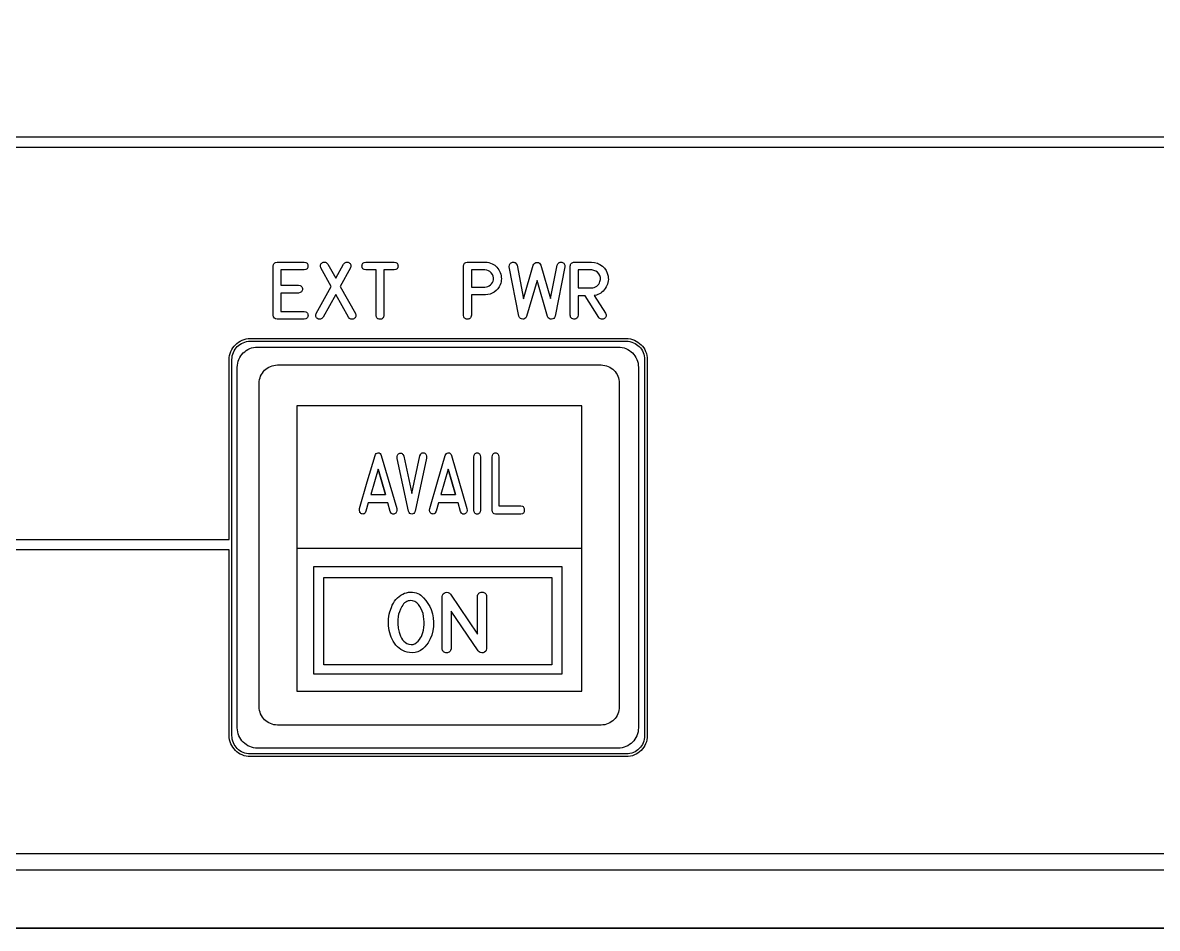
# Model space of a CAD drawing. Extents: x 27 to 704, y 10 to 614.
# Drawn here: x 381.8 to 445.4, y 258.2 to 309 of the extents above; entities that cross this region are included whole.
import ezdxf

# ---------------------------------------------------------------- set-up
doc = ezdxf.new("R2010")
doc.units = 0
for name, color, linetype in [('_BACKPANEL', 5, 'CONTINUOUS'), ('_ENGRAVING', 105, 'CONTINUOUS'), ('_LABELS', 30, 'CONTINUOUS'), ('_TOPLAYER', 1, 'CONTINUOUS')]:
    doc.layers.add(name, color=color, linetype=linetype)

msp = doc.modelspace()

# ---------------------------------------------------------------- linework, layer by layer
at = {"layer": '_BACKPANEL'}
for points in [[(526.323, 364.71), (526.323, 359.871), (526.323, 350.191), (526.323, 340.512), (526.323, 267.915), (526.323, 258.235), (203.984, 258.235), (203.984, 267.915), (203.984, 340.512), (203.984, 350.191), (203.984, 359.871), (203.984, 364.71)], [(394.525, 291.168), (415.621, 291.168), (415.726, 291.163), (415.828, 291.147), (415.927, 291.122), (416.021, 291.088), (416.111, 291.045), (416.196, 290.993), (416.275, 290.934), (416.348, 290.868), (416.414, 290.795), (416.473, 290.716), (416.524, 290.631), (416.567, 290.541), (416.602, 290.447), (416.627, 290.348), (416.642, 290.246), (416.648, 290.141), (416.648, 269.046), (416.642, 268.94), (416.627, 268.838), (416.602, 268.74), (416.567, 268.645), (416.524, 268.555), (416.473, 268.471), (416.414, 268.391), (416.348, 268.319), (416.275, 268.252), (416.196, 268.193), (416.111, 268.142), (416.021, 268.099), (415.927, 268.064), (415.828, 268.039), (415.726, 268.024), (415.621, 268.018), (394.525, 268.018), (394.42, 268.024), (394.317, 268.039), (394.219, 268.064), (394.124, 268.099), (394.035, 268.142), (393.95, 268.193), (393.871, 268.252), (393.798, 268.319), (393.732, 268.391), (393.673, 268.471), (393.621, 268.555), (393.578, 268.645), (393.544, 268.74), (393.519, 268.838), (393.503, 268.94), (393.498, 269.046), (393.498, 290.141), (393.503, 290.246), (393.519, 290.348), (393.544, 290.447), (393.578, 290.541), (393.621, 290.631), (393.673, 290.716), (393.732, 290.795), (393.798, 290.868), (393.871, 290.934), (393.95, 290.993), (394.035, 291.045), (394.124, 291.088), (394.219, 291.122), (394.317, 291.147), (394.42, 291.163)]]:
    msp.add_lwpolyline(points, close=True, dxfattribs=at)
at = {"layer": '_ENGRAVING'}
for points in [[(458.979, 302.042), (379.783, 302.042), (379.783, 302.644), (458.979, 302.644)], [(368.779, 280.052), (393.344, 280.052), (393.344, 290.131), (393.351, 290.253), (393.369, 290.372), (393.398, 290.486), (393.438, 290.595), (393.488, 290.699), (393.547, 290.798), (393.616, 290.889), (393.692, 290.974), (393.777, 291.05), (393.868, 291.119), (393.967, 291.178), (394.071, 291.228), (394.18, 291.268), (394.294, 291.297), (394.413, 291.315), (394.535, 291.322), (415.61, 291.322), (415.733, 291.315), (415.851, 291.297), (415.965, 291.268), (416.075, 291.228), (416.179, 291.178), (416.277, 291.119), (416.369, 291.05), (416.453, 290.974), (416.53, 290.889), (416.598, 290.798), (416.658, 290.699), (416.708, 290.595), (416.748, 290.486), (416.777, 290.372), (416.795, 290.253), (416.801, 290.131), (416.801, 269.056), (416.795, 268.934), (416.777, 268.815), (416.748, 268.701), (416.708, 268.591), (416.658, 268.487), (416.598, 268.389), (416.53, 268.297), (416.453, 268.213), (416.369, 268.136), (416.277, 268.068), (416.179, 268.008), (416.075, 267.958), (415.965, 267.918), (415.851, 267.889), (415.733, 267.871), (415.61, 267.865), (394.535, 267.865), (394.413, 267.871), (394.294, 267.889), (394.18, 267.918), (394.071, 267.958), (393.967, 268.008), (393.868, 268.068), (393.777, 268.136), (393.692, 268.213), (393.616, 268.297), (393.547, 268.389), (393.488, 268.487), (393.438, 268.591), (393.398, 268.701), (393.369, 268.815), (393.351, 268.934), (393.344, 269.056), (393.344, 279.465), (391.874, 279.465), (391.874, 279.465), (368.779, 279.465)], [(209.55, 261.507), (520.008, 261.522), (520.099, 261.531), (520.183, 261.558), (520.259, 261.599), (520.325, 261.655), (520.38, 261.721), (520.421, 261.798), (520.447, 261.882), (520.456, 261.973), (520.447, 262.064), (520.42, 262.148), (520.379, 262.224), (520.324, 262.291), (520.258, 262.346), (520.182, 262.387), (520.098, 262.413), (520.008, 262.422), (209.548, 262.408)]]:
    msp.add_lwpolyline(points, dxfattribs=at)
for points in [[(397.545, 295.17), (396.248, 295.17), (396.248, 294.314), (397.237, 294.314), (397.334, 294.288), (397.372, 294.267), (397.404, 294.242), (397.428, 294.211), (397.445, 294.176), (397.455, 294.136), (397.458, 294.091), (397.455, 294.046), (397.444, 294.006), (397.427, 293.971), (397.403, 293.941), (397.372, 293.915), (397.334, 293.895), (397.237, 293.87), (396.248, 293.87), (396.248, 292.842), (397.545, 292.842), (397.642, 292.816), (397.68, 292.795), (397.711, 292.77), (397.735, 292.74), (397.752, 292.705), (397.762, 292.666), (397.766, 292.621), (397.762, 292.577), (397.752, 292.537), (397.735, 292.502), (397.711, 292.473), (397.68, 292.448), (397.642, 292.428), (397.545, 292.402), (396.031, 292.402), (395.944, 292.425), (395.878, 292.47), (395.833, 292.536), (395.809, 292.624), (395.809, 295.387), (395.834, 295.478), (395.854, 295.515), (395.879, 295.545), (395.909, 295.57), (395.945, 295.588), (396.031, 295.606), (397.545, 295.606), (397.642, 295.586), (397.68, 295.567), (397.711, 295.543), (397.735, 295.512), (397.752, 295.476), (397.762, 295.434), (397.765, 295.386), (397.762, 295.339), (397.751, 295.297), (397.734, 295.261), (397.71, 295.231), (397.679, 295.207), (397.641, 295.189)], [(398.224, 292.731), (399.071, 294.245), (398.493, 295.279), (398.468, 295.375), (398.467, 295.417), (398.473, 295.457), (398.488, 295.492), (398.511, 295.525), (398.541, 295.554), (398.579, 295.579), (398.621, 295.598), (398.662, 295.609), (398.701, 295.611), (398.739, 295.605), (398.776, 295.59), (398.812, 295.566), (398.88, 295.494), (399.321, 294.697), (399.765, 295.494), (399.833, 295.566), (399.869, 295.59), (399.906, 295.605), (399.944, 295.612), (399.983, 295.609), (400.023, 295.599), (400.064, 295.58), (400.102, 295.554), (400.132, 295.526), (400.155, 295.493), (400.17, 295.457), (400.177, 295.418), (400.176, 295.375), (400.152, 295.278), (399.576, 294.245), (400.421, 292.731), (400.447, 292.634), (400.448, 292.592), (400.441, 292.552), (400.426, 292.516), (400.403, 292.484), (400.372, 292.455), (400.333, 292.43), (400.291, 292.41), (400.25, 292.4), (400.211, 292.398), (400.173, 292.404), (400.137, 292.42), (400.102, 292.444), (400.038, 292.518), (399.321, 293.795), (398.612, 292.518), (398.542, 292.446), (398.506, 292.422), (398.468, 292.407), (398.43, 292.401), (398.39, 292.403), (398.35, 292.413), (398.308, 292.432), (398.27, 292.457), (398.24, 292.485), (398.217, 292.517), (398.203, 292.553), (398.196, 292.592), (398.198, 292.635)], [(401.585, 292.621), (401.585, 295.165), (401.011, 295.165), (400.915, 295.185), (400.877, 295.204), (400.847, 295.229), (400.823, 295.259), (400.806, 295.295), (400.796, 295.337), (400.792, 295.385), (400.796, 295.433), (400.806, 295.475), (400.824, 295.511), (400.847, 295.542), (400.878, 295.566), (400.916, 295.585), (401.011, 295.606), (402.599, 295.606), (402.693, 295.586), (402.73, 295.567), (402.761, 295.542), (402.785, 295.512), (402.802, 295.475), (402.812, 295.433), (402.815, 295.385), (402.812, 295.337), (402.802, 295.295), (402.785, 295.258), (402.762, 295.228), (402.731, 295.203), (402.694, 295.185), (402.599, 295.165), (402.026, 295.165), (402.026, 292.621), (401.998, 292.524), (401.977, 292.486), (401.95, 292.455), (401.919, 292.431), (401.883, 292.415), (401.842, 292.405), (401.795, 292.402), (401.749, 292.406), (401.709, 292.417), (401.674, 292.434), (401.645, 292.458), (401.622, 292.489), (401.604, 292.527)], [(407.69, 295.606), (407.719, 295.606), (407.818, 295.595), (407.912, 295.577), (408.002, 295.55), (408.089, 295.516), (408.167, 295.475), (408.239, 295.427), (408.305, 295.374), (408.365, 295.315), (408.42, 295.249), (408.468, 295.178), (408.51, 295.1), (408.547, 295.016), (408.576, 294.93), (408.597, 294.844), (408.61, 294.758), (408.614, 294.673), (408.609, 294.589), (408.596, 294.505), (408.574, 294.422), (408.544, 294.339), (408.482, 294.215), (408.406, 294.106), (408.317, 294.011), (408.215, 293.93), (408.103, 293.864), (407.983, 293.815), (407.855, 293.782), (407.719, 293.765), (407.69, 293.763), (406.929, 293.763), (406.929, 292.623), (406.905, 292.526), (406.885, 292.488), (406.86, 292.457), (406.829, 292.433), (406.794, 292.416), (406.753, 292.406), (406.707, 292.402), (406.661, 292.406), (406.621, 292.416), (406.585, 292.433), (406.555, 292.457), (406.53, 292.488), (406.51, 292.526), (406.487, 292.623), (406.487, 295.387), (406.508, 295.474), (406.55, 295.539), (406.612, 295.583), (406.693, 295.606), (406.707, 295.606)], [(410.828, 295.428), (411.376, 293.557), (411.742, 295.428), (411.783, 295.518), (411.809, 295.551), (411.839, 295.577), (411.873, 295.594), (411.911, 295.604), (411.953, 295.606), (411.999, 295.6), (412.082, 295.569), (412.114, 295.546), (412.139, 295.517), (412.158, 295.482), (412.17, 295.442), (412.175, 295.345), (411.634, 292.582), (411.602, 292.506), (411.558, 292.45), (411.5, 292.416), (411.43, 292.402), (411.358, 292.41), (411.297, 292.439), (411.246, 292.489), (411.207, 292.56), (410.615, 294.578), (410.029, 292.56), (409.988, 292.487), (409.938, 292.436), (409.878, 292.408), (409.808, 292.402), (409.739, 292.417), (409.681, 292.453), (409.634, 292.507), (409.598, 292.582), (409.057, 295.345), (409.068, 295.445), (409.102, 295.521), (409.127, 295.55), (409.157, 295.574), (409.235, 295.602), (409.319, 295.604), (409.356, 295.594), (409.39, 295.576), (409.448, 295.517), (409.495, 295.428), (409.857, 293.554), (410.404, 295.428), (410.443, 295.496), (410.492, 295.545), (410.55, 295.576), (410.619, 295.587), (410.688, 295.579), (410.745, 295.55), (410.792, 295.499)], [(414.455, 292.742), (414.489, 292.657), (414.494, 292.617), (414.491, 292.579), (414.48, 292.543), (414.461, 292.508), (414.398, 292.444), (414.359, 292.422), (414.318, 292.409), (414.273, 292.404), (414.225, 292.408), (414.18, 292.421), (414.141, 292.441), (414.108, 292.469), (414.082, 292.505), (413.311, 293.724), (412.92, 293.724), (412.92, 292.623), (412.912, 292.559), (412.889, 292.506), (412.85, 292.461), (412.796, 292.426), (412.735, 292.405), (412.677, 292.402), (412.62, 292.417), (412.565, 292.449), (412.527, 292.484), (412.5, 292.525), (412.484, 292.571), (412.479, 292.623), (412.479, 295.387), (412.483, 295.431), (412.495, 295.471), (412.514, 295.508), (412.542, 295.542), (412.576, 295.57), (412.613, 295.59), (412.653, 295.602), (412.698, 295.606), (413.669, 295.606), (413.839, 295.592), (413.997, 295.551), (414.071, 295.519), (414.143, 295.481), (414.278, 295.383), (414.395, 295.264), (414.487, 295.13), (414.555, 294.982), (414.599, 294.818), (414.611, 294.727), (414.614, 294.637), (414.608, 294.549), (414.593, 294.462), (414.569, 294.377), (414.536, 294.293), (414.494, 294.211), (414.443, 294.13), (414.385, 294.054), (414.323, 293.986), (414.257, 293.925), (414.185, 293.873), (414.11, 293.828), (414.029, 293.791), (413.945, 293.762), (413.855, 293.741), (413.826, 293.737)], [(407.69, 295.165), (406.929, 295.165), (406.929, 294.206), (407.69, 294.206), (407.776, 294.213), (407.858, 294.236), (407.934, 294.273), (408.005, 294.325), (408.066, 294.388), (408.113, 294.459), (408.146, 294.537), (408.165, 294.622), (408.169, 294.727), (408.15, 294.825), (408.111, 294.917), (408.05, 295.002), (407.973, 295.073), (407.888, 295.124), (407.793, 295.155)], [(413.669, 294.164), (413.748, 294.17), (413.823, 294.188), (413.895, 294.218), (413.964, 294.261), (414.026, 294.313), (414.077, 294.373), (414.117, 294.44), (414.146, 294.514), (414.17, 294.632), (414.166, 294.744), (414.136, 294.85), (414.079, 294.95), (414.002, 295.036), (413.912, 295.101), (413.808, 295.144), (413.691, 295.165), (412.92, 295.165), (412.92, 294.164)], [(394.943, 290.843), (415.159, 290.843), (415.276, 290.837), (415.39, 290.82), (415.499, 290.792), (415.604, 290.754), (415.704, 290.706), (415.798, 290.649), (415.886, 290.583), (415.967, 290.51), (416.041, 290.429), (416.107, 290.341), (416.164, 290.247), (416.212, 290.147), (416.25, 290.042), (416.278, 289.932), (416.295, 289.818), (416.301, 289.701), (416.301, 269.485), (416.295, 269.368), (416.278, 269.255), (416.25, 269.145), (416.212, 269.04), (416.164, 268.94), (416.107, 268.846), (416.041, 268.758), (415.967, 268.677), (415.886, 268.603), (415.798, 268.538), (415.704, 268.481), (415.604, 268.433), (415.499, 268.394), (415.39, 268.366), (415.276, 268.349), (415.159, 268.343), (394.943, 268.343), (394.826, 268.349), (394.712, 268.366), (394.603, 268.394), (394.498, 268.433), (394.398, 268.481), (394.304, 268.538), (394.216, 268.603), (394.135, 268.677), (394.061, 268.758), (393.996, 268.846), (393.938, 268.94), (393.89, 269.04), (393.852, 269.145), (393.824, 269.255), (393.807, 269.368), (393.801, 269.485), (393.801, 289.701), (393.807, 289.818), (393.824, 289.932), (393.852, 290.042), (393.89, 290.147), (393.938, 290.247), (393.996, 290.341), (394.061, 290.429), (394.135, 290.51), (394.216, 290.583), (394.304, 290.649), (394.398, 290.706), (394.498, 290.754), (394.603, 290.792), (394.712, 290.82), (394.826, 290.837)]]:
    msp.add_lwpolyline(points, close=True, dxfattribs=at)
at = {"layer": '_LABELS'}
for points in [[(413.13, 271.535), (413.13, 287.537), (397.13, 287.537), (397.13, 271.535)], [(400.662, 281.793), (401.093, 283.273), (401.525, 284.754), (401.553, 284.821), (401.591, 284.869), (401.641, 284.898), (401.701, 284.908), (401.762, 284.899), (401.811, 284.87), (401.85, 284.822), (401.879, 284.754), (402.74, 281.785), (402.748, 281.677), (402.732, 281.59), (402.714, 281.554), (402.69, 281.524), (402.661, 281.499), (402.625, 281.479), (402.587, 281.466), (402.551, 281.462), (402.518, 281.466), (402.487, 281.48), (402.458, 281.502), (402.431, 281.532), (402.384, 281.62), (402.246, 282.1), (401.15, 282.1), (401.015, 281.632), (400.968, 281.544), (400.941, 281.513), (400.911, 281.491), (400.88, 281.478), (400.846, 281.474), (400.809, 281.479), (400.771, 281.493), (400.734, 281.514), (400.704, 281.539), (400.681, 281.57), (400.664, 281.605), (400.65, 281.689)], [(402.773, 284.591), (402.772, 284.699), (402.794, 284.783), (402.814, 284.817), (402.84, 284.845), (402.871, 284.867), (402.909, 284.883), (402.948, 284.892), (402.984, 284.893), (403.017, 284.884), (403.048, 284.868), (403.075, 284.842), (403.1, 284.808), (403.14, 284.713), (403.593, 282.618), (404.048, 284.734), (404.089, 284.829), (404.114, 284.863), (404.142, 284.888), (404.173, 284.904), (404.207, 284.912), (404.245, 284.91), (404.285, 284.899), (404.324, 284.881), (404.356, 284.858), (404.382, 284.83), (404.401, 284.796), (404.421, 284.714), (404.414, 284.611), (403.774, 281.643), (403.743, 281.568), (403.702, 281.514), (403.653, 281.481), (403.594, 281.47), (403.535, 281.48), (403.485, 281.511), (403.443, 281.563), (403.41, 281.637)], [(404.599, 281.793), (405.03, 283.273), (405.462, 284.754), (405.49, 284.821), (405.528, 284.869), (405.578, 284.898), (405.638, 284.908), (405.699, 284.899), (405.749, 284.87), (405.788, 284.822), (405.816, 284.754), (406.678, 281.785), (406.686, 281.677), (406.669, 281.59), (406.651, 281.554), (406.628, 281.524), (406.598, 281.499), (406.562, 281.479), (406.524, 281.466), (406.488, 281.462), (406.455, 281.466), (406.424, 281.48), (406.395, 281.502), (406.368, 281.532), (406.321, 281.62), (406.183, 282.1), (405.087, 282.1), (404.953, 281.632), (404.905, 281.544), (404.878, 281.513), (404.849, 281.491), (404.817, 281.478), (404.783, 281.474), (404.747, 281.479), (404.708, 281.493), (404.672, 281.514), (404.642, 281.539), (404.618, 281.57), (404.601, 281.605), (404.587, 281.689)], [(407.442, 281.701), (407.419, 281.597), (407.379, 281.523), (407.353, 281.497), (407.323, 281.479), (407.289, 281.468), (407.25, 281.465), (407.212, 281.468), (407.178, 281.48), (407.148, 281.498), (407.122, 281.524), (407.083, 281.598), (407.06, 281.701), (407.06, 284.67), (407.083, 284.773), (407.122, 284.848), (407.148, 284.874), (407.178, 284.892), (407.212, 284.904), (407.25, 284.907), (407.289, 284.904), (407.323, 284.893), (407.353, 284.874), (407.379, 284.848), (407.419, 284.774), (407.442, 284.67)], [(408.282, 281.467), (408.208, 281.487), (408.178, 281.506), (408.152, 281.532), (408.113, 281.603), (408.091, 281.701), (408.091, 284.67), (408.114, 284.775), (408.154, 284.85), (408.181, 284.876), (408.212, 284.894), (408.248, 284.905), (408.287, 284.907), (408.327, 284.903), (408.362, 284.891), (408.392, 284.872), (408.417, 284.846), (408.453, 284.772), (408.47, 284.67), (408.47, 281.936), (409.711, 281.937), (409.794, 281.912), (409.827, 281.891), (409.854, 281.864), (409.874, 281.831), (409.889, 281.792), (409.9, 281.696), (409.887, 281.602), (409.872, 281.564), (409.851, 281.532), (409.825, 281.506), (409.792, 281.487), (409.71, 281.467)], [(402.108, 282.572), (401.7, 283.983), (401.288, 282.572)], [(401.7, 283.983), (402.108, 282.572)], [(406.046, 282.572), (405.637, 283.983), (405.226, 282.572)], [(405.637, 283.983), (406.046, 282.572)], [(398.082, 278.518), (398.082, 278.376), (398.082, 272.518), (412.028, 272.518), (412.028, 278.518)], [(398.653, 277.92), (411.439, 277.92), (411.439, 273.018), (398.653, 273.018)], [(404.677, 276.113), (404.747, 275.881), (404.792, 275.645), (404.81, 275.404), (404.803, 275.159), (404.769, 274.917), (404.709, 274.685), (404.621, 274.465), (404.508, 274.255), (404.42, 274.133), (404.318, 274.02), (404.201, 273.917), (404.069, 273.824), (403.927, 273.749), (403.777, 273.704), (403.62, 273.687), (403.456, 273.699), (403.323, 273.727), (403.199, 273.765), (403.082, 273.814), (402.973, 273.874), (402.873, 273.945), (402.78, 274.027), (402.695, 274.12), (402.619, 274.224), (402.55, 274.335), (402.489, 274.448), (402.436, 274.565), (402.39, 274.685), (402.353, 274.808), (402.323, 274.934), (402.3, 275.064), (402.286, 275.196), (402.279, 275.329), (402.28, 275.462), (402.288, 275.594), (402.304, 275.724), (402.327, 275.854), (402.358, 275.984), (402.443, 276.239), (402.496, 276.362), (402.557, 276.476), (402.626, 276.581), (402.702, 276.678), (402.785, 276.766), (402.875, 276.845), (402.973, 276.916), (403.079, 276.978), (403.186, 277.027), (403.297, 277.063), (403.409, 277.084), (403.524, 277.091), (403.633, 277.086), (403.736, 277.072), (403.834, 277.048), (403.928, 277.014), (404.016, 276.971), (404.099, 276.918), (404.177, 276.855), (404.25, 276.783), (404.382, 276.626), (404.497, 276.461), (404.596, 276.291)], [(407.778, 273.92), (407.767, 273.841), (407.733, 273.777), (407.675, 273.73), (407.595, 273.698), (407.509, 273.687), (407.433, 273.699), (407.367, 273.736), (407.311, 273.797), (405.796, 276.033), (405.796, 273.92), (405.765, 273.818), (405.741, 273.778), (405.712, 273.746), (405.677, 273.72), (405.637, 273.702), (405.592, 273.691), (405.54, 273.688), (405.489, 273.691), (405.444, 273.702), (405.404, 273.72), (405.369, 273.746), (405.34, 273.778), (405.317, 273.818), (405.287, 273.92), (405.287, 276.852), (405.309, 276.931), (405.349, 276.995), (405.405, 277.044), (405.479, 277.079), (405.558, 277.093), (405.63, 277.081), (405.696, 277.042), (405.754, 276.976), (407.27, 274.737), (407.27, 276.852), (407.281, 276.907), (407.299, 276.956), (407.323, 276.996), (407.352, 277.029), (407.388, 277.055), (407.43, 277.073), (407.478, 277.084), (407.532, 277.087), (407.586, 277.083), (407.633, 277.071), (407.674, 277.053), (407.708, 277.027), (407.735, 276.994), (407.756, 276.954), (407.771, 276.906), (407.778, 276.852)], [(403.539, 276.619), (403.458, 276.614), (403.383, 276.599), (403.313, 276.573), (403.247, 276.537), (403.187, 276.491), (403.132, 276.435), (403.082, 276.368), (403.036, 276.291), (402.959, 276.132), (402.897, 275.986), (402.851, 275.852), (402.821, 275.73), (402.797, 275.542), (402.796, 275.32), (402.819, 275.08), (402.871, 274.844), (402.909, 274.729), (402.955, 274.621), (403.009, 274.518), (403.072, 274.421), (403.144, 274.334), (403.226, 274.264), (403.319, 274.209), (403.422, 274.171), (403.544, 274.149), (403.601, 274.149), (403.657, 274.157), (403.71, 274.172), (403.761, 274.195), (403.857, 274.263), (403.943, 274.347), (404.018, 274.433), (404.082, 274.522), (404.134, 274.614), (404.178, 274.717), (404.215, 274.835), (404.244, 274.968), (404.265, 275.115), (404.277, 275.271), (404.279, 275.426), (404.269, 275.581), (404.249, 275.735), (404.217, 275.886), (404.173, 276.03), (404.116, 276.165), (404.048, 276.293), (403.965, 276.406), (403.866, 276.496), (403.752, 276.564), (403.622, 276.609)]]:
    msp.add_lwpolyline(points, close=True, dxfattribs=at)
msp.add_lwpolyline([(413.13, 279.536), (397.13, 279.536)], dxfattribs=at)
msp.add_lwpolyline([(413.13, 279.536), (397.13, 279.536)], dxfattribs=at)
at = {"layer": '_TOPLAYER'}
msp.add_lwpolyline([(396.055, 289.837), (414.205, 289.837), (414.31, 289.832), (414.412, 289.816), (414.51, 289.791), (414.605, 289.756), (414.694, 289.713), (414.779, 289.662), (414.858, 289.603), (414.93, 289.537), (414.997, 289.464), (415.055, 289.386), (415.107, 289.301), (415.15, 289.211), (415.184, 289.117), (415.209, 289.019), (415.225, 288.917), (415.23, 288.812), (415.23, 270.662), (415.225, 270.557), (415.209, 270.455), (415.184, 270.357), (415.15, 270.262), (415.107, 270.173), (415.055, 270.088), (414.997, 270.009), (414.93, 269.936), (414.858, 269.87), (414.779, 269.811), (414.694, 269.76), (414.605, 269.717), (414.51, 269.683), (414.412, 269.658), (414.31, 269.642), (414.205, 269.637), (396.055, 269.637), (395.95, 269.642), (395.848, 269.658), (395.75, 269.683), (395.656, 269.717), (395.566, 269.76), (395.481, 269.811), (395.402, 269.87), (395.33, 269.936), (395.264, 270.009), (395.205, 270.088), (395.153, 270.173), (395.11, 270.262), (395.076, 270.357), (395.051, 270.455), (395.035, 270.557), (395.03, 270.662), (395.03, 288.812), (395.035, 288.917), (395.051, 289.019), (395.076, 289.117), (395.11, 289.211), (395.153, 289.301), (395.205, 289.386), (395.264, 289.464), (395.33, 289.537), (395.402, 289.603), (395.481, 289.662), (395.566, 289.713), (395.656, 289.756), (395.75, 289.791), (395.848, 289.816), (395.95, 289.832)], close=True, dxfattribs=at)
msp.add_lwpolyline([(298.345, 258.235), (346.183, 258.235), (438.272, 258.235), (524.014, 258.235)], dxfattribs=at)

doc.saveas('drawing.dxf')
